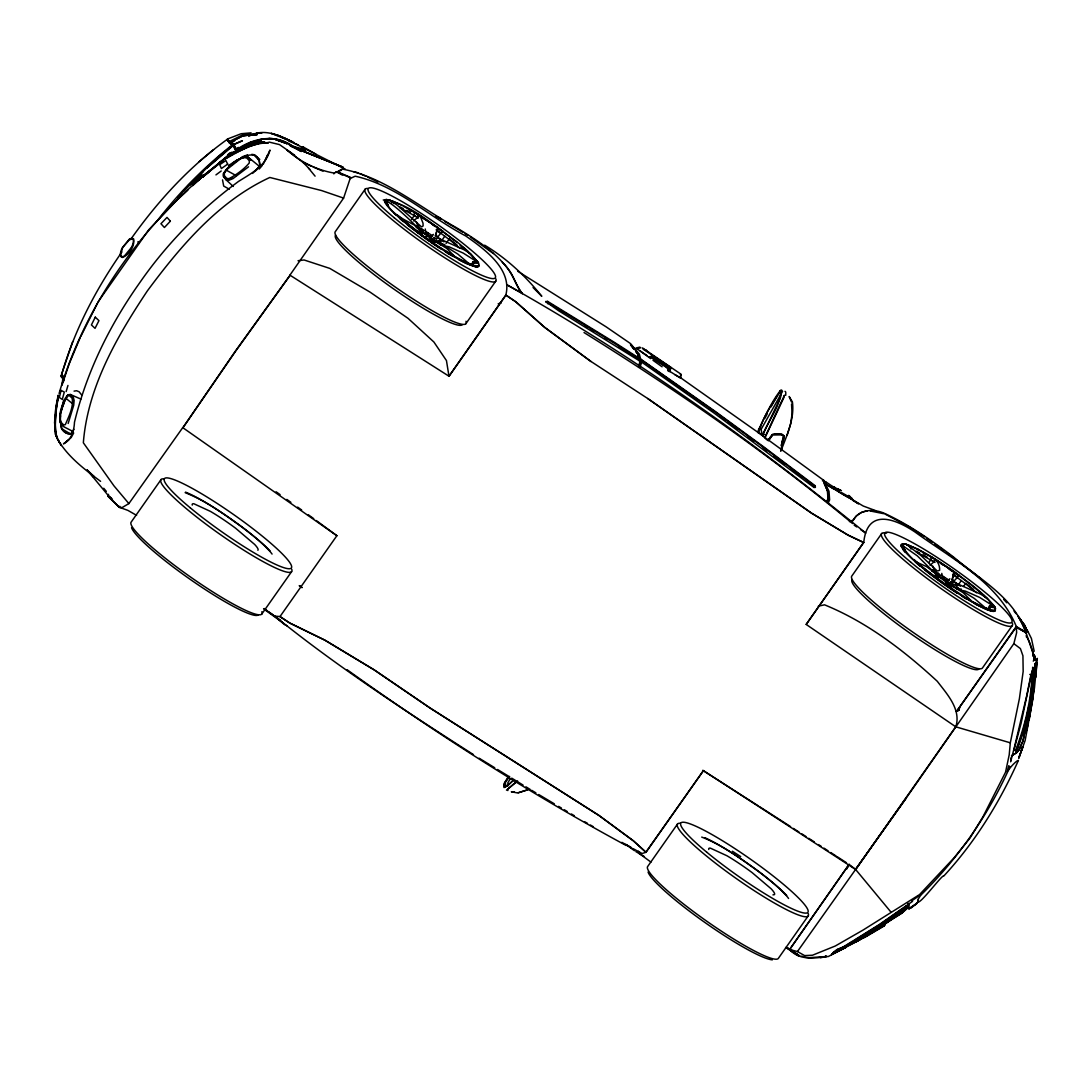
<?xml version="1.0" encoding="UTF-8"?>
<svg xmlns="http://www.w3.org/2000/svg" width="1092" height="1092" viewBox="0 0 1092 1092"><rect width="100%" height="100%" fill="white"/><g stroke="black" fill="none" stroke-linecap="round" stroke-linejoin="round"><path stroke-width="1.5" d="M225.143 158.436L224.638 159.132L235.149 152.675M178.801 196.683L188.575 185.039L195.796 182.118L226.044 157.821M60.019 421.553C60.183 412.749 62.735 403.112 67.827 395.973L69.574 395.754L72.154 398.225C73.751 407.18 68.673 416.666 65.315 424.679L63.65 424.911L60.947 422.195L60.142 419.424M1034.766 657.357L1034.861 655.801L1034.752 657.48M251.105 132.855L241.155 133.729L227.3 139.08L226.931 139.885L229.429 142.479L234.712 146.628L236.063 151.242L236.09 149.891M1032.472 675.511L1032.663 667.239M1033.223 668.44C1033.168 697.106 1026.521 725.538 1016.283 752.183M60.592 415.847C59.992 422.29 60.456 430.698 67.458 433.497L71.13 433.688L73.205 431.736M423.478 217.99L418.441 214.51L420.679 217.185L423.027 223.259L423.109 225.962L421.58 226.931L397.283 205.228L389.53 199.74L385.107 200.519C390.049 212.844 402.934 219.11 414.005 224.843C432.568 242.629 394.376 202.798 386.418 201.419L388.438 206.374L385.435 199.781C412.189 204.873 434.22 226.29 456.456 241.455A57.262 7.712 35.1 0 1 467.731 251.051L478.378 262.708L479.224 265.247L477.586 267.008M433.333 234.37L431.968 236.241L428.323 235.517L425.552 232.159L425.279 228.992M785.721 395.331L785.79 392.629M949.849 578.746L948.484 580.616L944.839 579.893L942.082 576.535L941.795 573.382M1032.213 670.515C1031.735 698.02 1025.279 725.293 1015.396 750.873M1010.878 760.81L1010.974 757.78M227.395 139.244L229.566 141.441L229.497 142.643L233.456 144.745L205.501 168.987L184.057 190.854M503.917 785.012L504.081 787.564L506.879 786.281L513.158 780.507M56.183 410.933C55.869 420.638 53.453 431.668 58.654 440.499M56.17 407.603L55.078 422.467L55.828 433.988M58.217 395.113C55.351 408.804 52.73 423.887 56.77 437.428M55.474 415.574L58.408 395.645L55.938 407.644M73.068 404.941L72.659 397.42L69.847 394.731L67.759 394.976C62.694 402.73 57.876 413.622 60.565 423.095L63.513 426.098M1035.434 677.354L1036.431 663.103L1031.517 673.068M1035.817 677.258L1036.895 662.626L1031.435 674.16L1021.116 723.354L1013.758 750.573M1035.312 660.141L1026.016 632.609L1016.352 626.931L1016.638 632.678L1013.84 643.666L1020.406 648.593L1022.931 655.801L1023.163 671.457L1019.396 698.662L1010.318 742.819L1009.213 754.818L1005.527 772.235L983.128 816.488L969.996 838.069L954.012 857.889L919.519 894.607L863.008 930.097L835.271 946.013L812.475 955.227L804.613 955.596L797.433 951.555L789.625 949.508L849.153 864.454L855.609 869.45L891.168 912.339M646.723 350.423L645.604 349.904M1030.575 697.542L1030.903 694.444M1031.38 689.789L1032.036 683.592M840.922 490.663C814.714 476.931 854.504 502.825 852.156 498.512M643.27 349.263L670.584 367.308L670.119 371.58L680.712 378.228L681.149 374.297L643.898 348.908M231.299 153.194L231.395 152.348L234.302 152.266M62.012 385.217L62.804 378.692L60.688 376.112L61.698 375.293M63.35 381.422L63.718 378.351L63.991 379.06M56.415 407.644L58.408 395.645M1029.142 719.983L1034.465 687.933L1037.318 658.38L1035.885 661.07M63.459 381.395L63.855 378.31L61.316 375.525M63.773 378.979L62.804 378.692M252.102 141.892L236.09 150.191L235.558 151.433M1034.206 688.356L1028.746 720.256M1019.082 756.77L1018.904 758.012L1022.562 747.024M289.94 275.102L343.598 198.102L350.395 177.778L336.295 171.717L342.342 175.075M235.94 151.16L234.684 146.628L229.484 142.506L230.098 141.933C234.452 141.646 236.432 151.351 236.09 150.191M1022.522 748.279L1022.713 747.064M867.294 510.824L861.588 512.325L856.346 515.861L852.606 520.72L849.699 520.939L853.152 520.461C859.431 508.681 874.637 508.558 885.366 513.786C909.895 525.17 932.159 540.827 953.657 557.097C979.469 579.21 1015.642 598.457 1025.62 632.923L1025.088 629.374M1010.318 742.819L955.841 726.835C961.315 709.254 947.092 694.198 937.291 681.299C903.944 650.504 866.802 622.03 824.528 604.818L818.317 606.197M1033.182 697.433L1025.129 740.526L1019.013 757.698M670.584 367.308L670.119 371.58L668.509 371.307L667.253 367.881L650.095 356.879M188.575 185.039L218.905 156.238L233.47 144.745L232.473 144.772C204.054 167.09 178.542 193.066 156.538 221.703M1027.067 694.021L1031.039 674.337L1029.783 674.487M1026.753 695.549L1014.099 748.525M831.735 954.026L845.74 947.255M1027.162 714.277L1028.719 706.674M100.587 481.34C84.848 469.587 68.141 457.084 58.04 439.926M298.034 260.715L304.095 259.978L329.784 268.4L370.12 292.165L408.053 318.345L433.893 342.014L446.451 360.565L448.976 376.208L505.842 295.031C512.476 268.919 484.084 248.949 465.765 235.968C428.801 216.612 396.628 185.353 355.173 176.194L350.123 178.556M780.671 451.173L783.947 436.65L781.667 434.466L783.947 436.65M781.067 450.423L784.302 436.227L782.145 434.37L777.381 433.742L772.426 434.52L768.004 440.499L765.902 439.107M1016.352 626.931L956.469 711.547L959.226 709.582L956.469 711.547L1016.311 626.494C998.279 582.459 951.719 558.763 915.028 532.022C893.242 517.417 867.13 509.09 863.745 542.478L806.169 624.419L955.923 726.917M779.824 391.209L781.544 390.021L782.554 391.373L761.124 429.388L761.929 433.742L764.455 434.493M61.343 409.869L63.65 400.068M421.526 235.94L421.826 234.698L400.013 217.745L399.576 218.386L403.344 221.608L403.794 220.994M1022.631 732.964L1026.412 717.389M813.949 487.428L814.345 485.872L764.1 447.816L715.328 412.025L640.417 359.295L641.427 361.943L714.455 413.363L813.949 487.428L815.396 487.414L815.233 485.79L763.909 446.997L715.055 411.274L640.854 359.186M1027.012 728.514L1028.35 723.286M1007.233 771.785L1008.817 765.642M1010.646 761.807L1013.649 750.149M1026.057 732.186L1026.698 729.729M62.285 384.398L69.26 363.677L79.989 338.097M1022.371 748.061L1018.74 757.793M764.796 438.151L783.879 397.611L784.438 395.195L764.837 437.401L762.489 435.49L780.589 397.283L780.998 393.311L780.111 391.946C772.14 403.972 762.257 418.072 758.954 432.241L761.097 434.534L762.707 434.712C768.563 420.406 780.343 406.265 781.094 390.731L780.466 390.376C771.157 402.402 764.455 417.349 757.957 431.244L758.408 433.087M59.091 393.434C84.057 307.835 137.66 231.572 205.282 174.147C222.823 160.265 241.1 143.462 264.469 142.083M63.172 405.487L64.469 400.723M68.154 423.464L73.724 405.228L74.133 400.45L73.314 397.27L70.393 394.485L68.168 394.758L66.503 396.546M59.801 393.229L60.62 390.294M66.148 391.591L67.95 385.449M787.073 435.435L790.622 423.901L792.069 413.991L791.55 404.054M63.923 377.272L61.507 374.46L72.7 341.564M443.994 241.851L435.367 235.449L437.947 227.518L418.004 215.151M960.51 586.227L951.883 579.838L954.463 571.894L972.972 585.831A57.262 7.712 35.1 0 1 984.247 595.44L993.72 605.35L995.576 608.531L994.948 611.001M639.612 365.984C641.85 361.111 639.038 355.037 635.776 351.296M640.062 367.008L641.495 362.79L639.38 354.19L631.067 344.28M411.411 219.601L414.291 215.493L414.332 212.271L418.837 215.015L417.594 217.472L413.568 220.925M638.52 366.025C643.079 357.425 634.698 349.795 630.152 343.338L606.183 326.877L517.758 271.253M928.883 562.612L931.012 559.281L930.848 556.647C936.349 558.79 940.021 564.441 939.625 570.338L937.277 571.034L920.583 555.227L906.046 544.13L902.811 543.761L901.623 544.908C911.806 562.871 931.899 573.477 947.815 586.063C962.912 594.676 977.749 608.804 995.413 610.387M638.547 366.912L639.994 362.708L637.946 354.204L636.186 352.02M1021.894 748.771L1020.938 751.542L1022.467 747.351M65.67 397.433L59.855 415.124L60.456 422.522M178.801 195.809L177.027 200.396M267.581 154.914L263.254 164.305M1016.133 750.914L1022.085 734.452M781.094 450.641C786.827 435.107 794.676 419 792.423 401.979L789.161 396.505L791.482 401.897M1021.621 748.839L1022.276 747.146M265.411 160.005L269.97 150.054C265.875 165.943 251.433 173.3 238.547 181.409C200.068 209.719 166.161 244.362 139.039 283.715C109.555 325.457 86.486 372.386 74.488 422.208C74.051 430.739 71.608 439.871 63.459 443.871L68.728 439.844M73.956 429.32L70.775 433.961C66.066 434.398 61.575 430.808 60.715 426.208M122.55 248.075L120.502 254.791L121.035 256.825L122.495 257.494C129.279 254.723 134.862 246.287 133.674 238.93L132.173 238.261L129.948 239.052L123.287 246.833M826.876 502.388L828.05 499.672L827.367 490.349L823.9 483.019L823.914 480.466L756.551 431.367L681.272 378.228L674.842 374.624M333.77 173.86L336.295 171.717M827.408 502.77L828.623 500.068L827.995 491.482L824.637 484.138L824.706 481.845M918.249 901.214L916.461 903.93L908.858 908.899M828.391 502.634L829.62 499.918L829.019 491.318L825.456 483.974L825.538 481.695L822.413 480.821M826.685 501.583L827.913 498.894M760.469 426.849L758.981 430.084L758.571 429.129M901.528 544.812L901.187 545.536A57.084 7.685 35.1 0 0 901.35 546.628M63.254 379.32L63.718 378.351M473.177 264.646L473.546 261.684L477.095 261.875L478.378 262.708L477.927 263.349M1009.486 767.157L1009.813 766.461M80.74 336.582L97.406 303.262M1008.175 769.696L1007.657 770.72L1008.612 768.918M350.027 178.474L350.395 177.778M764.837 418.373L767.144 414.086M1026.016 632.609L1016.133 627.286M73.683 432.992L71.171 437.578L65.848 441.932M771.02 406.907L777.354 395.468M846.682 868.932L849.153 864.454M846.573 868.891L849.03 864.4L789.953 949.084L787.332 948.252M226.112 170.106L224.365 173.259L224.338 175.58L226.686 178.365L228.938 178.651C236.363 174.829 243.844 169.369 249.249 162.995L249.317 160.742L246.683 157.958L244.158 157.603L240.445 158.777L226.112 170.106L236.118 175.58M303.344 149.358L289.53 145.127L291.96 146.669L289.53 145.168M949.371 583.892C949.822 578.937 956.087 585.517 950.818 582.978L950.34 582.227M949.494 583.797L950.682 581.818M470.884 265.329L472.973 261.998M987.4 609.718L990.062 606.074L993.624 606.251L994.894 607.097L994.443 607.725M1035.011 663.922L1035.448 663.24M909.513 907.575L908.858 908.612L916.215 903.862M426.699 235.23L428.105 233.019L425.225 230.876M943.215 579.606L944.621 577.409L941.741 575.266M825.484 956.783L820.433 957.711M1034.779 664.4L1035.585 663.608L1032.063 697.297L1022.972 740.963L1018.836 750.081L1016.215 753.043L1011.41 755.91M909.527 907.861L909.131 908.681L911.411 907.78L917.539 902.442M770.461 437.018L768.44 440.131L772.467 434.534M121.881 252.02C95.823 289.353 74.392 330.303 61.78 374.174L61.507 374.46M386.295 199.386L384.657 201.16A57.084 7.685 35.1 0 0 384.834 202.252M950.217 584.179L951.651 582.022M407.876 224.31L407.452 224.952L425.935 238.875A57.084 7.685 35.1 0 0 429.62 241.455M917.403 549.713L917.826 549.071L930.329 556.06L954.463 571.894L934.957 558.899L934.493 561.384L930.084 565.301M905.323 551.269L904.886 551.91L903.221 549.836M917.826 549.071L906.046 544.13L901.623 544.908L917.253 555.814L933.81 572.017L926.617 566.625L916.529 562.134L916.092 562.776L919.86 565.997L920.324 565.369M98.157 301.747L148.73 229.798L176.945 200.15M336.937 535.749L182.883 427.736L235.422 351.064L290.062 275.239L449.044 376.249L505.924 295.154L515.765 301.788L544.717 327.368L590.949 361.52M182.924 427.764L235.613 351.201L290.117 275.266M949.535 568.482L949.098 569.123L952.784 571.689M265.452 609.636L274.706 616.134L279.852 616.543L289.871 623.122L324.843 640.185L374.174 669.915L430.125 708.094L598.976 815.492L633.428 840.826L645.932 852.156L703.439 770.624L855.678 869.519L955.691 726.835M797.433 951.555L905.882 798.511L1013.84 643.666M806.224 624.406L863.581 542.506L848.225 535.189L811.397 513.076L647.706 398.512L590.977 361.466L544.635 327.382L515.752 301.747L505.842 295.031M161.07 479.552L131.245 521.99A79.88 10.756 35.1 0 0 195.714 580.616A79.88 10.756 35.1 0 0 261.889 611.67M365.192 189.148L335.353 231.586A79.88 10.756 35.1 0 0 399.836 290.213A79.88 10.756 35.1 0 0 466.011 321.266M446.068 243.434L448.948 239.325L437.073 230.467M261.739 614.127L291.578 571.689M465.861 323.723L495.686 281.286M638.315 851.214L641.495 853.671L645.959 852.333L703.453 770.57M677.586 823.928L647.761 866.379A79.88 10.756 35.1 0 0 705.801 920.529A79.88 10.756 35.1 0 0 778.255 958.517L808.094 916.065M881.708 533.524L851.869 575.962A79.88 10.756 35.1 0 0 909.909 630.111A79.88 10.756 35.1 0 0 982.377 668.099L1012.202 625.661M963.54 586.445L965.464 583.715L953.589 574.842M987.96 610.114L990.499 607.125L994.28 607.657L993.624 606.251L979.701 597.447L965.464 591.127L961.178 590.267L974.282 598.402L986.267 608.626L971.471 601.064L963.158 592.724L948.156 583.606L939.229 576.767L933.319 575.634L916.529 562.134M478.378 262.708L470.748 253.89L464.059 249.754L437.933 238.111L435.954 234.534L437.796 227.668L442.519 231.054L437.646 237.087L435.449 235.503M441.932 240.267L444.813 236.172M952.729 582.555L959.035 575.443L954.312 572.044L952.483 578.91L954.449 582.5L980.575 594.13L987.264 598.279L994.894 607.097M958.448 584.643L961.329 580.562M110.92 497.788L108.408 496.723L119.137 507.193L119.779 506.292L119.67 507.507L122.304 507.452L128.883 503.589L182.733 427.627M440.663 248.84L441.1 248.212C453.098 254.504 465.001 265.615 478.897 265.998M454.504 257.316L454.954 256.688L446.642 248.334L431.627 239.216L425.375 233.988L417.226 231.286L417.936 233.265M957.616 592.587L957.179 593.229A57.084 7.685 35.1 0 1 942.451 583.264L937.605 579.77M855.527 869.341L905.91 798.566M459.118 259.036L458.681 259.664L466.12 263.472L476.235 267.021M975.634 603.412L975.197 604.053L984.752 608.79M445.891 251.256L445.44 251.883L450.068 254.709L450.532 254.081M962.407 595.631L961.956 596.259L966.584 599.098L967.048 598.471M442.806 231.013L442.356 231.64L437.51 228.16M959.322 575.388L958.872 576.03L954.026 572.536M510.305 778.773L507.876 782.677L507.889 785.885M1033.25 661.138L1034.411 659.527L1033.564 654.477L1032.636 656.019L1033.51 654.545L1034.411 659.527M336.268 172.495L341.987 169.028C384.575 176.89 419.219 207.125 456.456 227.696C475.457 239.203 494.908 251.365 508.394 269.424C514.332 276.576 515.888 286.172 522.017 293.106M130.494 239.667C157.193 201.911 188.752 167.131 226.372 139.994M61.916 374.692L63.964 377.818M422.017 232.268L423.6 230.398L421.403 228.706L423.123 231.135L423.6 230.398M508.394 777.709L505.541 781.954L505.391 785.448L507.739 785.476L513.458 780.22M507.657 777.75L503.822 783.96L503.958 786.499L505.2 787.073M505.405 781.64L509.691 776.453M259.2 169.055L262.244 165.493M949.48 585.626L950.955 585.749M959.827 707.739L956.469 711.547L959.295 709.636L956.469 711.547L958.817 709.049M224.638 159.132L225.621 158.122M224.051 159.173C234.22 149.918 248.143 145.591 260.988 141.387M194.772 180.18L203.071 171.731M119.042 506.934L108.135 496.314L108.504 494.335M517.635 780.985L507.37 789.407L515.506 782.459M256.088 170.529L259.8 165.261L259.186 160.715L254.545 155.31C244.731 153.18 236.732 161.425 229.224 166.325M178.146 199.031L187.838 190.117M192.683 185.654L199.863 179.184M206.702 168.182L232.309 146.314M202.757 177.081L230.48 153.235M252.539 173.423L258.272 168.182L259.923 164.865L259.241 160.387L257.152 156.92L254.545 154.777L251.802 154.341M202.197 177.191L223.369 160.51M199.14 178.87L204.163 174.624M227.6 154.859L230.194 152.662M195.7 180.071L202.034 174.734M906.51 905.787C885.708 923.928 862.243 939.475 836.568 949.835M896.163 915.069L907.302 905.759M908.462 905.582C886.486 924.678 861.643 940.976 834.356 951.391M199.181 161.616L213.582 149.618M211.834 169.069L199.358 178.883M209.691 171.43L202.348 177.327M832.35 953.807L852.606 941.127M199.345 179.798L189.203 185.244M202.006 176.931L196.724 181.067L190.923 183.552M224.556 159.023L226.986 157.193M228.637 155.91L231.231 153.986M215.943 174.897L221.198 170.994M219.574 162.367L226.044 157.603M228.637 155.692L232.514 152.825M902.784 908.476L879.469 924.869L831.449 954.681L845.877 947.501M248.553 166.803L232.992 178.624L228.938 180.207L226.126 179.852L223.478 176.686L223.491 173.764C229.033 166.312 237.933 156.224 248.13 157.152L259.91 166.776M108.135 496.314L108.859 495.809L112.462 499.262M912.557 901.364L879.319 924.514L853.93 940.335M911.738 900.845L920.911 894.594M547.502 303.685L548.689 302.88L614.045 342.97L638.834 359.022L639.694 361.015L558.531 310.701L545.686 301.583L547.624 301.392L613.909 342.042L638.779 357.958L639.694 361.015M877.545 928.173L882.964 924.528M885.667 922.713L892.451 918.181M885.216 924.747L857.343 941.127M228.419 165.643L236.923 160.074M832.445 487.332L833.373 486.65L834.93 487.469M863.663 936.895L902.101 912.926L908.708 906.756L908.79 903.289M876.193 929.074L857.111 940.376M872.945 931.408L901.801 913.171L908.489 907.234L908.626 903.794L907.739 903.657M884.575 925.388L855.896 942.055M884.479 925.77L864.345 937.646M225.143 159.009C238.029 151.965 253.126 142.342 267.704 143.107M422.031 232.814L424.365 233.47A8.19 1.106 35.1 0 1 428.255 235.804L435.449 241.755M859.5 939.12L862.284 937.673M852.47 942.956L833.223 952.47M855.964 941.891L828.146 956.619M855.418 941.509L833.346 952.47M236.09 150.027C253.112 137.551 277.505 133.088 294.581 147.734M238.493 147.434L235.599 148.771L233.224 144.676L229.497 142.506L243.216 135.64L257.098 134.466L243.229 135.654L229.497 142.643L227.04 140.049M639.967 347.12L635.994 348.007L650.655 358.613M229.566 141.441L242.738 134.848L257.016 133.893M785.598 947.46L798.907 955.473L787.182 947.624M235.149 152.962L249.003 146.546L260.333 143.038M337.592 171.894L341.564 170.106M233.279 144.663L242.369 140.663M234.439 144.308L242.233 140.909M230.002 142.888L234.575 140.909M454.954 256.688L469.751 264.237L457.766 254.026L444.662 245.891L448.948 246.751L463.185 253.071L477.095 261.875L477.764 263.281L473.355 262.995L472.74 261.684M836.254 949.89L845.686 946.068M232.555 178.037L228.692 179.525L226.058 179.184L223.491 176.14L223.505 173.41C228.187 165.998 236.295 159.855 244.485 156.784L247.461 157.193L250.368 160.251M241.946 156.92L247.406 154.941M248.717 136.391C263.827 127.409 279.825 135.804 293.816 142.342M303.699 150.218L304.832 149.836L302.498 147.502M252.129 142.574L261.247 139.571M249.222 145.222L260.851 141.537L267.854 143.216M832.568 486.95L833.592 486.732M527.381 789.857L517.622 792.942L511.329 791.796L514.305 791.905M518.331 792.765L527.955 789.748M249.167 145.113L260.729 141.51L264.428 141.987M249.918 142.643L263.131 138.766M498.143 303.835L501.228 302.948M849.426 521.607L852.606 520.72M420.352 231.75L419.888 229.948M637.045 348.648L640.881 347.788M648.771 356.975L652.839 356.292L670.311 368.85L653.071 357.002L648.866 357.234M772.945 894.88L774.378 894.635A37.647 5.064 35.1 0 0 771.143 888.792L752.088 872.59A41.346 5.569 35.1 0 0 726.917 855.746L710.387 848.143A37.674 5.078 35.1 0 0 708.776 849.494M301.392 146.915L303.535 147.461L305.678 149.672L302.989 149.781L292.001 146.574L295.673 148.212M774.023 434.302L780.152 434.247L774.051 434.288M74.051 391.113L76.604 390.745L79.115 391.769L81.627 394.935M1036.431 663.103L1035.666 663.213L1034.711 677.204L1030.138 707.752L1023.027 740.704L1019.191 749.74L1016.584 752.702L1011.793 755.623M826.972 956.565C814.277 958.38 799.112 960.428 789.625 949.508M827.449 956.469L809.336 957.657L803.712 957.124M243.284 135.64L247.966 135.176M269.001 138.67L262.913 139.216L269.055 138.534L274.256 139.23L262.762 139.08M814.345 485.872L815.233 485.79M267.786 143.052L267.171 142.397M260.265 142.793L264.81 142.492M447.952 253.549L450.013 253.48L454.327 256.006L451.351 255.542M252.634 134.726L257.248 134.63M992.751 611.411L994.102 611.383M800.682 956.292L802.251 956.278M987.673 609.377L989.693 609.036L989.488 606.374M784.302 436.227L781.667 434.466M422.181 232.159L429.579 236.131L436.172 241.919M870.324 510.988L883.66 513.69M269.274 138.397C277.45 138.588 285.353 141.905 292.274 146.082M951.664 586.759L950.49 584.561L944.771 580.18A8.19 1.106 35.1 0 0 940.881 577.859L939.475 577.245M257.057 132.787L261.725 133.306M334.125 173.055C316.707 170.065 300.477 161.944 287.292 150.246M680.534 375.225L681.258 375.307M781.968 434.916L772.726 434.889L768.44 440.718L772.535 434.507M444.853 244.731L437.141 242.397L435.735 240.759L441.7 241.1M951.692 586.5L952.688 586.54L952.251 585.148L953.439 584.616L958.216 585.476M823.218 480.343L823.914 480.466M469.123 263.991L471.375 264.4L468.686 263.349M390.431 200.368L386.8 199.577A57.412 7.726 35.1 0 0 405.105 222.7A57.412 7.726 35.1 0 0 461.274 260.701L467.895 263.95A57.412 7.726 35.1 0 0 478.678 266.298M904.777 544.28L903.316 543.952A57.412 7.726 35.1 0 0 921.621 567.076A57.412 7.726 35.1 0 0 977.804 605.091L984.411 608.326A57.412 7.726 35.1 0 0 995.194 610.674M268.932 142.042L279.497 144.594L294.635 155.187M938.711 577.231C945.604 576.631 952.565 589.571 961.369 589.107M353.726 171.69L358.326 172.864M667.253 367.881L668.345 368.796M275.744 139.599L287.06 143.694M955.882 588.083L958.326 589.202L956.496 588.533M119.137 507.193L127.887 510.387L136.596 515.356M434.425 241.373L436.541 242.001M907.247 545.044L909.486 545.727L910.974 549.044M506.456 790.048L507.957 790.512M442.642 245.127L439.926 244.28L440.677 245.304M956.442 588.67L959.158 589.503M986.608 608.817L984.506 608.176L987.891 608.776L985.202 607.739M415.97 226.344L419.833 228.091L421.717 232.132L416.079 225.553M932.486 570.72L936.349 572.467L938.233 576.521L932.595 569.928M990.881 611.042L985.817 609.254M947.801 584.234L948.498 584.452L946.45 582.951M278.487 135.517L271.239 133.333L291.741 141.605L278.487 135.517L285.954 138.861M229.293 189.175L223.696 186.077L222.522 179.893M343.598 198.102L321.553 190.554L269.833 177.464C218.577 201.119 180.33 246.437 147.393 290.854C117.131 336.309 87.647 387.128 83.347 442.779L113.978 485.872L128.883 503.589M299.508 149.317L301.583 150.027M185.203 492.697C205.938 500.696 224.01 514.195 241.946 527.04A57.057 7.685 35.1 0 1 265.151 546.409L269.929 551.378A57.289 7.712 35.1 0 1 272.058 554.081M701.719 837.086C722.454 845.085 740.526 858.585 758.462 871.416A57.057 7.685 35.1 0 1 781.667 890.785L786.445 895.768A57.289 7.712 35.1 0 1 788.574 898.47M288.848 141.127L298.512 144.99M342.738 166.994L297.352 148.771M875.525 510.592L863.281 506.046L825.456 483.974L834.083 489.148M425.784 236.118L427.231 236.677L426.808 235.517M293.42 142.916L345.14 169.028M313.199 166.994L322.986 171.171M336.937 171.594L350.832 177.546M435.763 216.271L440.335 218.25M70.393 394.485L80.89 399.085M359.869 173.56L366.066 176.344M287.114 150.109L303.289 162.626L311.793 166.353M863.745 542.478L848.211 535.244L811.52 513.117L647.679 398.512M284.821 138.37L290.199 140.882M287.305 625.907L284.439 624.556L274.706 616.134C337.524 666.898 405.501 711.083 473.464 754.613M367.608 177.054L378.064 181.995M433.756 241.482L434.534 241.851M885.121 514.1L909.786 527.149L924.487 536.691M399.863 206.934L403.112 208.531M399.768 207.589L417.594 217.472M916.379 551.31L919.628 552.907M916.284 551.965L934.11 561.861M431.285 239.844L429.306 238.288L431.982 240.063M841.932 492.82L848.525 496.519M626.276 845.549C529.47 793.229 436.472 733.783 347.038 669.683M837.277 488.615L841.4 490.69M759.24 428.433L761.124 429.388M72.959 431.463L63.882 426.808L60.797 423.696M295.741 148.567L301.324 151.529M297.857 149.549L300.723 151.092M621.88 842.355L631.258 847.542M833.988 487.892L836.909 489.625M931.667 570.87L934.67 572.781M949.385 585.38L950.272 585.858M428.105 233.019L432.568 235.708M944.621 577.409L949.084 580.084M406.633 210.401L410.455 212.53M922.672 552.538L925.456 554.094M923.149 554.777L926.971 556.906M303.071 146.888L315.861 154.109M634.002 849.098L640.867 852.988L638.916 853.262L650.941 862.107M584.52 821.648L587.469 823.341M590.431 825.047L593.379 826.753M431.886 240.417L432.869 240.991M966.529 597.87L970.843 600.395M445.072 221.58L462.53 232.077M408.94 209.719L411.152 211.015M635.858 851.61L644.403 856.619M531.599 790.294L535.858 792.833M538.711 794.526L554.354 803.835M558.613 806.374L561.465 808.066M564.305 809.759L567.144 811.452M571.416 813.99L574.255 815.683M62.176 428.992L70.762 434.111M301.501 146.97L302.607 147.638L301.651 146.751M852.77 500.368L858.53 503.822L851.651 499.208M851.364 499.003L852.32 499.59M560.046 310.442L562.803 312.107M1016.311 626.494L1025.729 632.213M436.404 216.325L440.595 218.891M584.957 325.553L587.783 327.286M590.608 329.006L593.434 330.74M604.736 337.66L607.562 339.38M479.101 758.203L494.717 767.744M497.543 769.478L508.899 776.412M511.738 778.146L523.082 785.093M525.921 786.827L530.18 789.42M414.291 215.493L418.482 218.072M930.807 559.882L934.998 562.448M633.387 849.207L627.463 845.413M947.351 584.152L948.402 584.807M946.996 584.384L947.992 584.998M545.686 301.583L550.846 304.777M465.165 233.715L467.799 235.34M584.015 332.541C677.245 390.677 767.935 453.467 852.593 523.559M702.688 770.324L757.916 805.637M935.707 560.305L938.096 561.82M668.509 371.307L667.922 368.837M643.079 348.444L642.451 348.048L644.635 349.85M759.309 806.524L790.54 826.589M793.365 828.418L799.044 832.063M785.653 391.837L784.984 391.332M801.828 833.851L805.992 836.54M808.763 838.328L814.318 841.905M818.481 844.594L821.252 846.382M634.466 850.709L625.825 844.389M429.729 239.052L430.835 239.776M823.955 848.143L828.023 850.777M830.739 852.524L836.158 856.046M732.404 851.241L740.69 856.606M618.714 346.423L628.337 352.675M429.415 239.312L430.48 240.008M837.441 856.879L846.464 862.735M940.512 563.376L942.956 564.973M282.569 622.522L263.568 608.872M441.1 248.212L421.526 234.753L400.013 217.745M470.475 237.06L493.42 253.562M441.564 243.966L443.461 245.359M958.08 588.342L959.499 589.284M825.538 481.695L837.905 489.994M292.888 146.424L296.41 148.785M850.368 497.583L852.238 498.839M832.964 486.936L834.315 487.837M640.24 350.996L646.955 355.555M484.657 245.181C506.77 258.463 525.73 276.221 541.796 296.301L533.046 287.524M650.859 356.32L668.045 368.086M854.176 525.197L856.742 526.945M860.592 529.565L865.724 533.073C752.961 441.468 634.234 356.142 507.398 285.08L521.348 292.915M649.139 366.161L654.531 369.874M657.234 371.73L661.274 374.529M663.977 376.385L668.031 379.17M432.582 224.734L435.039 226.454M269.055 612.162L272.891 614.823M662.093 366.789L652.989 360.305M438.302 217.062L440.84 218.823M416.393 227.177L418.154 228.405M789.325 949.439L798.334 955.746M927.067 538.52L932.227 542.151M934.807 543.966L943.938 550.6M825.497 955.732L826.48 956.428M276.085 491.782L280.112 494.635M669.369 380.098L672.099 382.036M674.815 383.975L687.059 392.67M689.789 394.608L697.952 400.409M700.668 402.347L704.749 405.255M708.831 408.149L712.912 411.056M286.841 499.426L290.882 502.306M297.625 507.111L301.665 510.005M308.394 514.81L313.691 518.632M952.647 574.215L957.042 577.381M951.965 579.893L954.162 581.476M436.131 229.839L440.526 232.992M301.952 587.564L299.235 585.612L301.993 587.523M848.416 495.522L852.429 498.894M789.994 949.03L799.071 955.596M719.71 415.984L725.143 419.956M727.859 421.935L737.373 428.883M748.252 436.814L753.685 440.786M277.914 618.4L280.385 620.201M316.298 520.543L336.868 535.708L280.002 616.57L289.926 623.109L324.843 640.103L374.228 669.86L430.125 708.039L598.907 815.396L633.374 840.854L645.959 852.333M933.742 575.661L938.342 579.074M936.431 578.897L929.442 573.655M946.573 552.566L953.166 557.466M954.422 558.422L965.778 567.007M763.199 447.734L767.198 450.764M773.859 455.828L784.52 463.936M791.195 469L801.856 477.095M809.431 482.869L811.82 484.684M955.213 585.039L959.568 589.421M1034.315 659.459L1035.544 660.401L1030.097 643.57L1026.835 636.786M438.697 240.663L443.052 245.031M968.263 568.918L975.675 574.665M978.145 576.576L980.616 578.487M264.373 608.531L266.707 610.346M254.545 155.31L259.773 159.418M965.915 583.292L973.6 589.475M449.399 238.916L457.084 245.086M925.047 570.201L928.296 572.781M65.766 398.225L72.099 403.303M228.87 142.52L231.026 144.253M848.757 495.454L850.491 496.846M680.357 374.433L681.272 375.211M787.032 947.679L791.536 951.555M917.444 562.557L914.113 559.595L915.314 562.039M397.597 215.206L400.928 218.182M945.945 582.991L946.723 583.701M226.126 179.852L233.279 186.445M983.264 594.922L986.185 597.679M466.748 250.546L469.669 253.303M93.939 476.358L87.224 470.038L107.821 495.004M634.002 349.071L630.657 344.69M633.537 348.757L630.493 344.799M393.666 212.681L396.055 215.069M303.289 162.626L309.759 169.287M248.13 157.152L251.174 160.347M1003.725 599.44L1006.81 602.798M989.434 601.555L991.591 603.89M472.918 257.166L475.075 259.514M87.128 470.174L93.421 477.04M1019.027 617.881L1020.692 619.765L1019.041 617.471M938.506 577.19L936.404 574.324M502.306 262.285C511.861 270.925 514.974 283.756 522.331 293.789M308.463 168.086L315.083 176.153M103.74 488.26L106.306 491.373M422.563 233.319L422.017 232.514M1014.018 611.029L1016.065 613.677M1019.532 618.086L1022.794 622.549M232.514 144.84L236.213 151.392L236.022 149.126M547.624 301.392L548.689 302.88M934.411 569.601L936.349 572.467M417.895 225.225L419.833 228.091M1022.549 622.89L1018.126 616.325L1024.46 627.941M57.221 438.766L61.384 445.536L58.722 441.277M823.982 481.354L827.518 491.113M391.987 202.921L390.731 200.669L392.97 201.351L393.953 203.562M1024.637 626.467L1022.781 622.918L1024.624 626.876M1027.176 630.016L1031.408 638.465L1034.192 651.255M640.417 359.295L641.427 361.943M989.256 606.074L989.871 607.37M905.582 552.061L902.934 545.795L904.954 550.764L904.804 549.767M56.921 437.346L55.323 433.961L54.6 421.922M55.515 433.947L57.071 437.428M990.062 606.074L990.499 607.125M473.546 261.684L473.983 262.735M932.868 566.147L933.919 569.109M416.352 221.758L417.403 224.734M55.624 433.933L56.975 438.179M138.015 241.605L138.575 243.666M1026.221 635.408L1026.507 637.223M388.288 205.392L388.438 206.374M54.969 421.853L55.173 426.385M669.601 368.946L669.683 371.389M772.372 959.827A77.573 10.442 35.1 0 1 704.599 922.262A77.573 10.442 35.1 0 1 648.075 872.058M808.244 913.608A79.88 10.756 35.1 0 1 735.626 878.077A79.88 10.756 35.1 0 1 680.248 823.245M704.941 837.728A60.197 8.108 35.1 0 1 786.704 895.454M1012.366 623.204A79.88 10.756 35.1 0 1 936.554 585.408A79.88 10.756 35.1 0 1 886.608 533.155M906.947 544.758A57.412 7.726 35.1 0 1 987.332 598.976M992.109 604.026A57.412 7.726 35.1 0 1 995.303 608.913M978.869 669.041A77.573 10.442 35.1 0 1 908.503 632.145A77.573 10.442 35.1 0 1 852.129 579.565M965.464 583.715A51.911 6.989 35.1 0 1 976.521 592.765M258.449 614.769A77.573 10.442 35.1 0 1 194.321 582.227A77.573 10.442 35.1 0 1 131.559 527.682M291.728 569.232A79.88 10.756 35.1 0 1 219.11 533.701A79.88 10.756 35.1 0 1 163.732 478.856M185.49 492.11A60.197 8.108 35.1 0 1 270.188 551.078M257.862 550.259A37.647 5.064 35.1 0 0 254.627 544.417L235.572 528.2A41.346 5.569 35.1 0 0 210.401 511.37L193.871 503.753A37.674 5.078 35.1 0 0 192.26 505.118M495.85 278.815A79.88 10.756 35.1 0 1 423.232 243.298A79.88 10.756 35.1 0 1 367.854 188.452M391.605 200.764A57.412 7.726 35.1 0 1 402.279 205.665M403.494 206.306A57.412 7.726 35.1 0 1 457.166 242.615M462.148 246.751A57.412 7.726 35.1 0 1 478.419 263.663M462.353 324.665A77.573 10.442 35.1 0 1 391.987 287.769A77.573 10.442 35.1 0 1 335.613 235.19M439.448 248.061A57.084 7.685 35.1 0 1 430.862 242.315M448.948 239.325A51.911 6.989 35.1 0 1 460.005 248.375M383.237 199.945A60.197 8.108 35.1 0 1 385.585 200.355M460.101 245.427A55.91 7.535 35.1 0 1 463.868 248.648M918.236 899.166C914.113 912.735 943.147 872.931 943.679 876.139C975.088 842.205 999.603 802.483 1018.427 760.373C1016.911 760.182 1009.963 767.253 1008.093 770.87C986.649 817.444 957.193 859.404 920.611 895.331L918.236 899.166M783.101 437.837L781.299 445.727L783.169 437.796M61.084 390.417L59.323 397.488L62.312 399.413L64.291 392.042L61.084 390.417M95.277 317.144L91.414 324.938L95.045 328.337L98.949 320.652L95.277 317.144M131.463 247.406L124.392 256.019L122.263 256.77L120.843 256.129A10.606 3.795 -59 0 1 122.277 247.748L129.347 239.148L131.463 238.37L132.91 239.039A10.511 3.945 -57.5 0 1 131.477 247.406M434.166 237.428L434.302 238.588L436.786 238.971L434.166 237.428M170.366 221.171L164.414 227.505L160.934 223.737L167.008 217.404L170.366 221.171M227.682 164.114L221.376 168.55L219.751 164.687L225.88 160.524L227.682 164.114M304.886 149.932L303.849 150.355L304.886 149.932L304.45 149.167L304.886 149.932M261.384 139.68L252.252 142.465L261.37 139.694M940.226 575.484L937.919 573.095L940.226 575.484M439.366 243.693C438.124 244.007 444.826 245.454 439.366 243.693M301.624 149.959L299.618 149.427L301.597 149.959M420.734 231.627L418.605 229.197L420.734 231.627M937.25 576.003L935.121 573.587L937.25 576.003M280.412 141.045L275.798 139.68L287.087 143.666L280.412 141.045M342.806 167.172L297.42 148.976L342.806 167.172M295.673 148.184L293.202 147.174L295.659 148.184M1025.811 627.654L1023.941 623.887L1027.517 631.872L1025.811 627.654M706.674 852.129A77.573 10.442 35.1 0 0 807.793 912.434A77.573 10.442 35.1 0 0 718.809 838.533A77.573 10.442 35.1 0 0 706.674 852.129M910.591 562.025A77.573 10.442 35.1 0 0 1011.697 622.331A77.573 10.442 35.1 0 0 922.713 548.43A77.573 10.442 35.1 0 0 910.591 562.025M190.158 507.739A77.573 10.442 35.1 0 0 291.277 568.058A77.573 10.442 35.1 0 0 202.293 494.157A77.573 10.442 35.1 0 0 190.158 507.739M394.075 217.636A77.573 10.442 35.1 0 0 495.181 277.955A77.573 10.442 35.1 0 0 406.197 204.04A77.573 10.442 35.1 0 0 394.075 217.636"/></g></svg>
